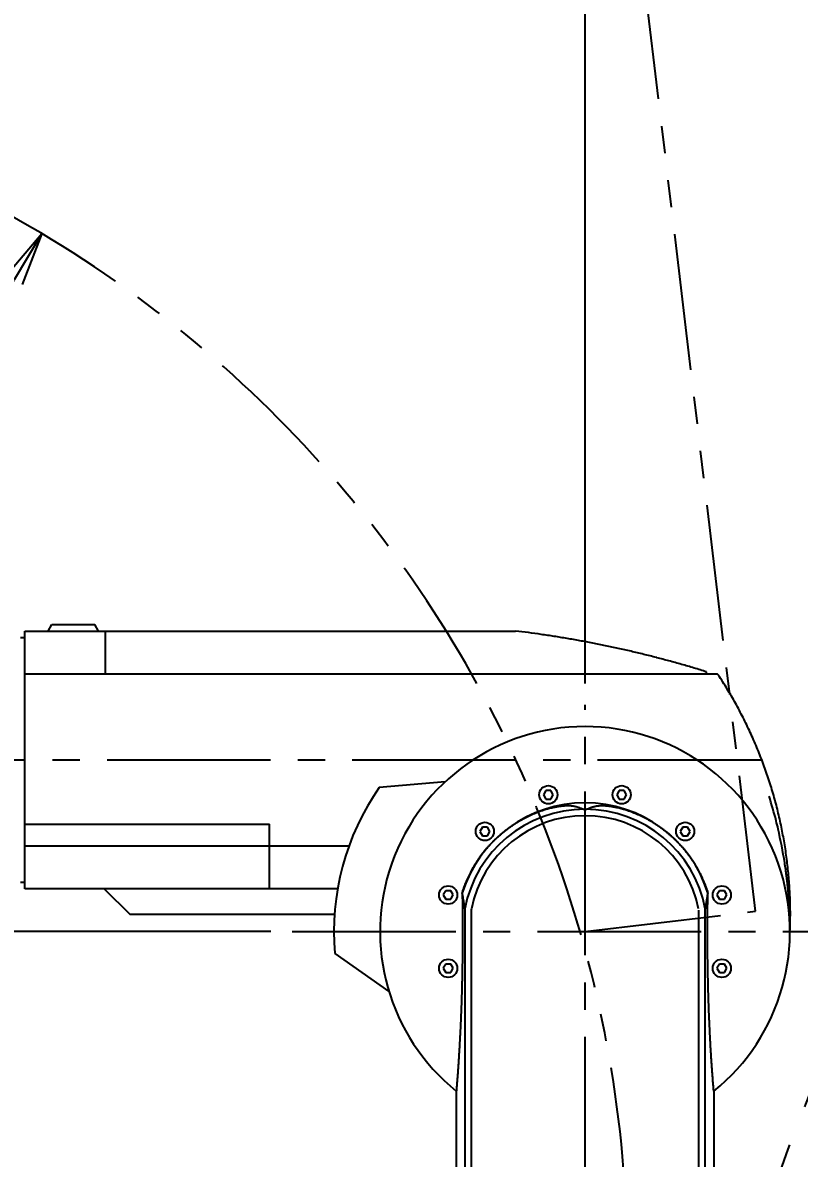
# Model space of a CAD drawing. Extents: x -15505 to -9955, y 1127 to 4348.
# Drawn here: x -11452 to -11090, y 3064 to 3593 of the extents above; entities that cross this region are included whole.
import ezdxf

# ---------------------------------------------------------------- set-up
doc = ezdxf.new("R2010")
doc.units = 0
doc.header["$LTSCALE"] = 4
doc.header["$MEASUREMENT"] = 0
doc.linetypes.add('CENTRE2', pattern=[28.575, 19.05, -3.175, 3.175, -3.175])
doc.linetypes.add('PHANTOM2', pattern=[31.75, 15.875, -3.175, 3.175, -3.175, 3.175, -3.175])
doc.layers.get('0').update_dxf_attribs({"linetype": 'CONTINUOUS'})
doc.layers.get('DEFPOINTS').update_dxf_attribs({"linetype": 'CONTINUOUS'})
for name, color, linetype in [('01', 7, 'CONTINUOUS'), ('01ARM', 6, 'PHANTOM2'), ('01CENTER', 5, 'CENTRE2'), ('01HOSO', 6, 'CONTINUOUS'), ('02', 5, 'CONTINUOUS'), ('10', 1, 'CONTINUOUS')]:
    doc.layers.add(name, color=color, linetype=linetype)
doc.styles.add('BIGFONT', font='ROMANS.SHX', dxfattribs={"bigfont": 'bigfont'})
doc.dimstyles.new('L-IN', dxfattribs={"dimscale": 10, "dimtxt": 3.2, "dimasz": 2.5, "dimexe": 1, "dimexo": 1, "dimgap": 1, "dimtad": 1, "dimdec": 0, "dimtxsty": 'BIGFONT', "dimblk": 'YA-IN', "dimblk1": 'OPEN', "dimblk2": 'OPEN', "dimsah": 1, "dimcen": 0, "dimclrd": 256, "dimclre": 256, "dimclrt": 256, "dimazin": 3, "dimtp": 0.1, "dimtm": 0.2, "dimtfac": 0.625, "dimtdec": 0, "dimtmove": 0, "dimatfit": 3, "dimtolj": 1})

# ---------------------------------------------------------------- blocks, each defined once
blk = doc.blocks.new('_OPEN')
at = {"color": 0, "linetype": 'BYBLOCK'}
for p, q in [((-1, 0.167), (0, 0)), ((0, 0), (-1, -0.167)), ((0, 0), (-1, 0))]:
    blk.add_line(p, q, dxfattribs=at)
blk = doc.blocks.new('*D4')
at = {"linetype": 'BYBLOCK'}
for p, q in [((-11336.41, 3170), (-12570, 3170)), ((-12560, 2635), (-12560, 3145)), ((-11338.19, 2610), (-12570, 2610))]:
    blk.add_line(p, q, dxfattribs=at)
at = {"layer": 'DEFPOINTS', "color": 0, "linetype": 'BYBLOCK'}
for p in [(-12560, 3170), (-11326.41, 3170), (-11328.19, 2610)]:
    blk.add_point(p, dxfattribs=at)
at = {"linetype": 'BYBLOCK', "xscale": 25, "yscale": 25, "zscale": 25}
for p, rotation in [((-12560, 3170), 90), ((-12560, 2610), 270)]:
    blk.add_blockref('_OPEN', p, dxfattribs=dict(at, rotation=rotation))
at = {"linetype": 'BYBLOCK', "insert": (-12586, 2890), "char_height": 32, "attachment_point": 5, "rotation": 90, "style": 'BIGFONT'}
blk.add_mtext('\\A1;560', dxfattribs=at)
blk = doc.blocks.new('YA-IN')
at = {"color": 0, "linetype": 'BYBLOCK'}
for p, q in [((0, 0), (-1, 0.167)), ((-1, -0.167), (0, 0)), ((0, 0), (-1, 0))]:
    blk.add_line(p, q, dxfattribs=at)
blk = doc.blocks.new('*D8')
at = {"linetype": 'BYBLOCK'}
for p, q in [((-11994.22, 3250), (-12570, 3250)), ((-12560, 3195), (-12560, 3225)), ((-11336.41, 3170), (-12570, 3170))]:
    blk.add_line(p, q, dxfattribs=at)
at = {"layer": 'DEFPOINTS', "color": 0, "linetype": 'BYBLOCK'}
for p in [(-12560, 3250), (-11984.22, 3250), (-11326.41, 3170)]:
    blk.add_point(p, dxfattribs=at)
at = {"linetype": 'BYBLOCK', "xscale": 25, "yscale": 25, "zscale": 25}
for p, rotation in [((-12560, 3250), 90), ((-12560, 3170), 270)]:
    blk.add_blockref('_OPEN', p, dxfattribs=dict(at, rotation=rotation))
at = {"linetype": 'BYBLOCK', "insert": (-12586, 3210), "char_height": 32, "attachment_point": 5, "rotation": 90, "style": 'BIGFONT'}
blk.add_mtext('\\A1;80', dxfattribs=at)
blk = doc.blocks.new('*D5')
at = {"linetype": 'BYBLOCK'}
for p, q in [((-11190, 3285.61), (-11190, 4085)), ((-11040, 2526.4), (-11040, 4085)), ((-11165, 4075), (-11065, 4075))]:
    blk.add_line(p, q, dxfattribs=at)
at = {"layer": 'DEFPOINTS', "color": 0, "linetype": 'BYBLOCK'}
for p in [(-11040, 4075), (-11190, 3275.61), (-11040, 2516.4)]:
    blk.add_point(p, dxfattribs=at)
at = {"linetype": 'BYBLOCK', "xscale": 25, "yscale": 25, "zscale": 25, "rotation": 180}
blk.add_blockref('_OPEN', (-11190, 4075), dxfattribs=at)
at = {"linetype": 'BYBLOCK', "xscale": 25, "yscale": 25, "zscale": 25}
blk.add_blockref('_OPEN', (-11040, 4075), dxfattribs=at)
at = {"linetype": 'BYBLOCK', "insert": (-11115, 4101), "char_height": 32, "attachment_point": 5, "style": 'BIGFONT'}
blk.add_mtext('\\A1;150', dxfattribs=at)
blk = doc.blocks.new('*D7')
at = {"linetype": 'BYBLOCK'}
for p, q in [((-11860, 3342.39), (-11860, 4085)), ((-11190, 3285.61), (-11190, 4085)), ((-11215, 4075), (-11835, 4075))]:
    blk.add_line(p, q, dxfattribs=at)
at = {"layer": 'DEFPOINTS', "color": 0, "linetype": 'BYBLOCK'}
for p in [(-11860, 4075), (-11860, 3332.39), (-11190, 3275.61)]:
    blk.add_point(p, dxfattribs=at)
at = {"linetype": 'BYBLOCK', "xscale": 25, "yscale": 25, "zscale": 25, "rotation": 180}
blk.add_blockref('_OPEN', (-11860, 4075), dxfattribs=at)
at = {"linetype": 'BYBLOCK', "xscale": 25, "yscale": 25, "zscale": 25}
blk.add_blockref('_OPEN', (-11190, 4075), dxfattribs=at)
at = {"linetype": 'BYBLOCK', "insert": (-11525, 4101), "char_height": 32, "attachment_point": 5, "style": 'BIGFONT'}
blk.add_mtext('\\A1;670', dxfattribs=at)
blk = doc.blocks.new('*D15')
at = {"linetype": 'BYBLOCK'}
for p, q in [((-11200, 3844.76), (-12650, 3844.76)), ((-12640, 2185), (-12640, 3819.76)), ((-11195.99, 2160), (-12650, 2160))]:
    blk.add_line(p, q, dxfattribs=at)
at = {"layer": 'DEFPOINTS', "color": 0, "linetype": 'BYBLOCK'}
for p in [(-12640, 3844.76), (-11190, 3844.76), (-11185.99, 2160)]:
    blk.add_point(p, dxfattribs=at)
at = {"linetype": 'BYBLOCK', "xscale": 25, "yscale": 25, "zscale": 25}
for p, rotation in [((-12640, 3844.76), 90), ((-12640, 2160), 270)]:
    blk.add_blockref('_OPEN', p, dxfattribs=dict(at, rotation=rotation))
at = {"linetype": 'BYBLOCK', "insert": (-12666, 3002.38), "char_height": 32, "attachment_point": 5, "rotation": 90, "style": 'BIGFONT'}
blk.add_mtext('\\A1;1685', dxfattribs=at)
blk = doc.blocks.new('*D16')
at = {"linetype": 'BYBLOCK'}
for p, q in [((-11730.24, 3024.28), (-11730.24, 4010)), ((-11040, 2526.4), (-11040, 4010)), ((-11065, 4000), (-11705.24, 4000))]:
    blk.add_line(p, q, dxfattribs=at)
at = {"layer": 'DEFPOINTS', "color": 0, "linetype": 'BYBLOCK'}
for p in [(-11730.24, 4000), (-11730.24, 3014.28), (-11040, 2516.4)]:
    blk.add_point(p, dxfattribs=at)
at = {"linetype": 'BYBLOCK', "xscale": 25, "yscale": 25, "zscale": 25, "rotation": 180}
blk.add_blockref('_OPEN', (-11730.24, 4000), dxfattribs=at)
at = {"linetype": 'BYBLOCK', "xscale": 25, "yscale": 25, "zscale": 25}
blk.add_blockref('_OPEN', (-11040, 4000), dxfattribs=at)
at = {"linetype": 'BYBLOCK', "insert": (-11385.12, 4026), "char_height": 32, "attachment_point": 5, "style": 'BIGFONT'}
blk.add_mtext('\\A1;690', dxfattribs=at)
blk = doc.blocks.new('*D21')
at = {"linetype": 'BYBLOCK'}
blk.add_line((-11730.24, 3014.28), (-11455.9, 3473.59), dxfattribs=at)
at = {"layer": 'DEFPOINTS', "color": 0, "linetype": 'BYBLOCK'}
for p in [(-11443.08, 3495.05), (-11730.24, 3014.28)]:
    blk.add_point(p, dxfattribs=at)
at = {"linetype": 'BYBLOCK', "xscale": 25, "yscale": 25, "zscale": 25, "rotation": 59.15083038030235}
blk.add_blockref('_OPEN', (-11443.08, 3495.05), dxfattribs=at)
at = {"linetype": 'BYBLOCK', "insert": (-11523.66, 3410.84), "char_height": 32, "attachment_point": 5, "rotation": 59.1508, "style": 'BIGFONT'}
blk.add_mtext('\\A1;R560', dxfattribs=at)
blk = doc.blocks.new('*D24')
at = {"linetype": 'BYBLOCK'}
for p, q in [((-10882, 2993.43), (-10783.2, 3116.42)), ((-11190, 2610), (-10897.66, 2973.94))]:
    blk.add_line(p, q, dxfattribs=at)
at = {"layer": 'DEFPOINTS', "color": 0, "linetype": 'BYBLOCK'}
for p in [(-10897.66, 2973.94), (-11190, 2610)]:
    blk.add_point(p, dxfattribs=at)
at = {"linetype": 'BYBLOCK', "xscale": 25, "yscale": 25, "zscale": 25, "rotation": 231.2258290644262}
blk.add_blockref('_OPEN', (-10897.66, 2973.94), dxfattribs=at)
at = {"linetype": 'BYBLOCK', "insert": (-10845.04, 3080.95), "char_height": 32, "attachment_point": 5, "rotation": 51.2258, "style": 'BIGFONT'}
blk.add_mtext('\\A1;R467', dxfattribs=at)
blk = doc.blocks.new('*D28')
at = {"linetype": 'BYBLOCK'}
blk.add_arc((-11190, 2610), 180.28, 97.9519, 212.0481, dxfattribs=at)
at = {"layer": 'DEFPOINTS', "color": 0, "linetype": 'BYBLOCK'}
for p in [(-11190, 3275.61), (-11369.97, 2620.48), (-11190, 2610), (-11190, 2473.26), (-11618.98, 2250.04)]:
    blk.add_point(p, dxfattribs=at)
at = {"linetype": 'BYBLOCK', "xscale": 25, "yscale": 25, "zscale": 25}
for p, rotation in [((-11190, 2790.28), 3.975937715329072), ((-11328.1, 2494.12), 306.0240622846713)]:
    blk.add_blockref('_OPEN', p, dxfattribs=dict(at, rotation=rotation))
at = {"linetype": 'BYBLOCK', "insert": (-11288.3, 2791.35), "char_height": 32, "attachment_point": 5, "rotation": 28.4585, "style": 'BIGFONT'}
blk.add_mtext('\\A1;130°', dxfattribs=at)
blk = doc.blocks.new('*D29')
at = {"linetype": 'BYBLOCK'}
blk.add_arc((-11190, 2610), 180.28, 357.9519, 82.0481, dxfattribs=at)
at = {"layer": 'DEFPOINTS', "color": 0, "linetype": 'BYBLOCK'}
for p in [(-11190, 3275.61), (-11090.94, 2760.62), (-11190, 2610), (-10638.51, 2512.76), (-11190, 2473.26)]:
    blk.add_point(p, dxfattribs=at)
at = {"linetype": 'BYBLOCK', "xscale": 25, "yscale": 25, "zscale": 25}
for p, rotation in [((-11190, 2790.28), 176.0240622846713), ((-11012.46, 2578.7), 263.9759377153299)]:
    blk.add_blockref('_OPEN', p, dxfattribs=dict(at, rotation=rotation))
at = {"linetype": 'BYBLOCK', "insert": (-10990.53, 2662.55), "char_height": 32, "attachment_point": 5, "rotation": 284.7577, "style": 'BIGFONT'}
blk.add_mtext('\\A1;100°', dxfattribs=at)

msp = doc.modelspace()

# ---------------------------------------------------------------- linework, layer by layer
at = {"layer": '01', "linetype": 'CONTINUOUS'}
for p, q in [((-11440.13, 3310), (-11438.4, 3313)), ((-11438.4, 3313), (-11418.4, 3313)), ((-11416.67, 3310), (-11418.4, 3313)), ((-11453, 3307), (-11451, 3307)), ((-11451, 3310), (-11222.4, 3310)), ((-11451, 3190), (-11451, 3310)), ((-11133.4, 3290), (-11133.4, 3291)), ((-11133.4, 3290), (-11128.47, 3290)), ((-11255.19, 3239.79), (-11285.84, 3237.11)), ((-11453, 3193), (-11451, 3193)), ((-11305.28, 3190), (-11451, 3190)), ((-11414, 3190), (-11402, 3178)), ((-11246.01, 3180.6), (-11246.01, 2575.08)), ((-11133.99, 2575.08), (-11133.99, 3180.6)), ((-11306.73, 3178), (-11402, 3178)), ((-11306.55, 3159.8), (-11281.35, 3142.15)), ((-11250, 3095.7), (-11250, 2694.95)), ((-11130, 3095.7), (-11130, 2694.95))]:
    msp.add_line(p, q, dxfattribs=at)
for centre, radius, start, end in [((-11128.47, 3289.5), 0.5, 33.4747, 90), ((-11190, 3170), 95.5, 308.9228, 231.0772), ((-11190, 3170), 117, 145, 185), ((-11190, 3170), 57, 10.7128, 169.2872), ((-11240, 3180.05), 3, 168.6351, 180)]:
    msp.add_arc(centre, radius, start, end, dxfattribs=at)
for points, knots in [([(-11156.59, 3297.6), (-11156.64, 3297.62), (-11158.66, 3298.14), (-11162.65, 3299.14), (-11168.56, 3300.56), (-11174.49, 3301.9), (-11180.44, 3303.17), (-11186.39, 3304.36), (-11192.37, 3305.49), (-11198.35, 3306.54), (-11204.35, 3307.52), (-11210.36, 3308.42), (-11216.38, 3309.26), (-11220.39, 3309.75), (-11222.4, 3310)], [0, 0, 0, 0, 0.183153, 6.26079, 12.338428, 18.416066, 24.493703, 30.571341, 36.648978, 42.726616, 48.804254, 54.881891, 60.959529, 67.022382, 67.022382, 67.022382, 67.022382]), ([(-11133.4, 3291), (-11135.33, 3291.59), (-11139.2, 3292.78), (-11145.03, 3294.47), (-11150.8, 3296.08), (-11154.63, 3297.09), (-11156.5, 3297.58)], [0, 0, 0, 0, 6.05888, 12.136518, 18.214156, 24.020421, 24.020421, 24.020421, 24.020421]), ([(-11094.5, 3170), (-11094.46, 3171.25), (-11094.37, 3173.76), (-11094.33, 3177.51), (-11094.35, 3181.27), (-11094.44, 3185.04), (-11094.61, 3188.8), (-11094.85, 3192.56), (-11095.15, 3196.32), (-11095.53, 3200.07), (-11095.98, 3203.82), (-11096.5, 3207.56), (-11097.09, 3211.29), (-11097.75, 3215.01), (-11098.48, 3218.72), (-11099.28, 3222.42), (-11100.15, 3226.11), (-11101.08, 3229.78), (-11102.09, 3233.43), (-11103.17, 3237.07), (-11104.31, 3240.69), (-11105.53, 3244.29), (-11106.81, 3247.86), (-11108.16, 3251.42), (-11109.57, 3254.95), (-11111.06, 3258.45), (-11112.6, 3261.93), (-11114.22, 3265.38), (-11115.9, 3268.81), (-11117.64, 3272.2), (-11119.45, 3275.56), (-11121.32, 3278.89), (-11123.26, 3282.18), (-11125.26, 3285.44), (-11126.87, 3287.97), (-11127.81, 3289.4), (-11128.06, 3289.78)], [0, 0, 0, 0, 3.756567, 7.51528, 11.276137, 15.039139, 18.804284, 22.571572, 26.341001, 30.112572, 33.886282, 37.662132, 41.44012, 45.220246, 49.002508, 52.786907, 56.573441, 60.36211, 64.152912, 67.945847, 71.740914, 75.538112, 79.337441, 83.1389, 86.942487, 90.748203, 94.556046, 98.366015, 102.17811, 105.99233, 109.808675, 113.627142, 117.447733, 121.270445, 125.095278, 126.432369, 126.432369, 126.432369, 126.432369]), ([(-11100.01, 3217.8), (-11100.32, 3219.09), (-11101.55, 3224.23), (-11103.07, 3229.3), (-11104.22, 3233.1)], [0, 0, 0, 0, 3.971424, 15.872177, 15.872177, 15.872177, 15.872177]), ([(-11096.51, 3198.96), (-11096.65, 3199.98), (-11097.56, 3206.31), (-11098.89, 3212.56), (-11100.01, 3217.8)], [0, 0, 0, 0, 3.098767, 19.167996, 19.167996, 19.167996, 19.167996]), ([(-11094.5, 3170), (-11094.5, 3170.03), (-11094.5, 3170.09), (-11094.5, 3170.17), (-11094.5, 3170.26), (-11094.5, 3170.34), (-11094.5, 3170.43), (-11094.5, 3170.52), (-11094.5, 3170.6), (-11094.5, 3170.68), (-11094.5, 3170.77), (-11094.5, 3170.85), (-11094.5, 3170.94), (-11094.49, 3171.02), (-11094.49, 3171.1), (-11094.49, 3171.19), (-11094.49, 3171.27), (-11094.49, 3171.35), (-11094.49, 3171.43), (-11094.49, 3171.52), (-11094.49, 3171.6), (-11094.49, 3171.68), (-11094.49, 3171.76), (-11094.49, 3171.84), (-11094.5, 3171.92), (-11094.5, 3172), (-11094.5, 3172.09), (-11094.5, 3172.17), (-11094.5, 3172.25), (-11094.5, 3172.33), (-11094.5, 3172.41), (-11094.5, 3172.48), (-11094.5, 3172.56), (-11094.5, 3172.64), (-11094.5, 3172.72), (-11094.5, 3172.8), (-11094.5, 3172.88), (-11094.5, 3172.96), (-11094.5, 3173.03), (-11094.5, 3173.11), (-11094.5, 3173.19), (-11094.5, 3173.27), (-11094.5, 3173.34), (-11094.51, 3173.42), (-11094.51, 3173.5), (-11094.51, 3173.58), (-11094.51, 3173.65), (-11094.51, 3173.73), (-11094.51, 3173.8), (-11094.51, 3173.88), (-11094.51, 3173.96), (-11094.51, 3174.03), (-11094.51, 3174.11), (-11094.52, 3174.18), (-11094.52, 3174.26), (-11094.52, 3174.33), (-11094.52, 3174.41), (-11094.52, 3174.48), (-11094.52, 3174.55), (-11094.52, 3174.63), (-11094.52, 3174.7), (-11094.53, 3174.78), (-11094.53, 3174.85), (-11094.53, 3174.92), (-11094.53, 3175), (-11094.53, 3175.07), (-11094.53, 3175.14), (-11094.53, 3175.22), (-11094.54, 3175.29), (-11094.54, 3175.36), (-11094.54, 3175.43), (-11094.54, 3175.51), (-11094.54, 3175.58), (-11094.54, 3175.65), (-11094.55, 3175.72), (-11094.55, 3175.79), (-11094.55, 3175.86), (-11094.55, 3175.94), (-11094.55, 3176.01), (-11094.55, 3176.08), (-11094.56, 3176.15), (-11094.56, 3176.22), (-11094.56, 3176.29), (-11094.56, 3176.36), (-11094.56, 3176.43), (-11094.57, 3176.5), (-11094.57, 3176.57), (-11094.57, 3176.64), (-11094.57, 3176.71), (-11094.57, 3176.78), (-11094.58, 3176.85), (-11094.58, 3176.92), (-11094.58, 3176.99), (-11094.58, 3177.06), (-11094.58, 3177.13), (-11094.59, 3177.2), (-11094.59, 3177.27), (-11094.59, 3177.34), (-11094.59, 3177.41), (-11094.6, 3177.48), (-11094.6, 3177.55), (-11094.6, 3177.62), (-11094.6, 3177.69), (-11094.61, 3177.75), (-11094.61, 3177.82), (-11094.61, 3177.89), (-11094.61, 3177.96), (-11094.61, 3178.03), (-11094.62, 3178.1), (-11094.62, 3178.16), (-11094.62, 3178.23), (-11094.62, 3178.3), (-11094.63, 3178.37), (-11094.63, 3178.44), (-11094.63, 3178.51), (-11094.64, 3178.57), (-11094.64, 3178.64), (-11094.64, 3178.71), (-11094.64, 3178.78), (-11094.65, 3178.84), (-11094.65, 3178.91), (-11094.65, 3178.98), (-11094.65, 3179.05), (-11094.66, 3179.11), (-11094.66, 3179.18), (-11094.66, 3179.25), (-11094.67, 3179.32), (-11094.67, 3179.38), (-11094.67, 3179.45), (-11094.67, 3179.52), (-11094.68, 3179.58), (-11094.68, 3179.65), (-11094.68, 3179.72), (-11094.69, 3179.78), (-11094.69, 3179.85), (-11094.69, 3179.92), (-11094.7, 3179.98), (-11094.7, 3180.05), (-11094.7, 3180.12), (-11094.71, 3180.18), (-11094.71, 3180.25), (-11094.71, 3180.32), (-11094.72, 3180.38), (-11094.72, 3180.45), (-11094.72, 3180.52), (-11094.73, 3180.58), (-11094.73, 3180.65), (-11094.73, 3180.71), (-11094.74, 3180.78), (-11094.74, 3180.85), (-11094.74, 3180.91), (-11094.75, 3180.98), (-11094.75, 3181.04), (-11094.75, 3181.11), (-11094.76, 3181.18), (-11094.76, 3181.24), (-11094.76, 3181.31), (-11094.77, 3181.37), (-11094.77, 3181.44), (-11094.77, 3181.5), (-11094.78, 3181.57), (-11094.78, 3181.63), (-11094.78, 3181.7), (-11094.79, 3181.76), (-11094.79, 3181.83), (-11094.8, 3181.89), (-11094.8, 3181.96), (-11094.8, 3182.02), (-11094.81, 3182.09), (-11094.81, 3182.15), (-11094.81, 3182.22), (-11094.82, 3182.28), (-11094.82, 3182.35), (-11094.83, 3182.41), (-11094.83, 3182.48), (-11094.83, 3182.54), (-11094.84, 3182.6), (-11094.84, 3182.67), (-11094.85, 3182.73), (-11094.85, 3182.8), (-11094.85, 3182.86), (-11094.86, 3182.92), (-11094.86, 3182.99), (-11094.86, 3183.05), (-11094.87, 3183.12), (-11094.87, 3183.18), (-11094.88, 3183.24), (-11094.88, 3183.31), (-11094.89, 3183.37), (-11094.89, 3183.43), (-11094.89, 3183.5), (-11094.9, 3183.56), (-11094.9, 3183.63), (-11094.91, 3183.69), (-11094.91, 3183.75), (-11094.91, 3183.81), (-11094.92, 3183.88), (-11094.92, 3183.94), (-11094.93, 3184), (-11094.93, 3184.07), (-11094.94, 3184.13), (-11094.94, 3184.19), (-11094.94, 3184.26), (-11094.95, 3184.32), (-11094.95, 3184.38), (-11094.96, 3184.44), (-11094.96, 3184.51), (-11094.97, 3184.57), (-11094.97, 3184.63), (-11094.98, 3184.69), (-11094.98, 3184.75), (-11094.98, 3184.82), (-11094.99, 3184.88), (-11094.99, 3184.94), (-11095, 3185), (-11095, 3185.06), (-11095.01, 3185.13), (-11095.01, 3185.19), (-11095.02, 3185.25), (-11095.02, 3185.31), (-11095.03, 3185.37), (-11095.03, 3185.43), (-11095.04, 3185.5), (-11095.04, 3185.56), (-11095.04, 3185.62), (-11095.05, 3185.68), (-11095.05, 3185.74), (-11095.06, 3185.8), (-11095.06, 3185.86), (-11095.07, 3185.92), (-11095.07, 3185.99), (-11095.08, 3186.05), (-11095.08, 3186.11), (-11095.09, 3186.17), (-11095.09, 3186.23), (-11095.1, 3186.29), (-11095.1, 3186.35), (-11095.11, 3186.41), (-11095.11, 3186.47), (-11095.12, 3186.53), (-11095.12, 3186.59), (-11095.13, 3186.65), (-11095.13, 3186.71), (-11095.14, 3186.77), (-11095.14, 3186.83), (-11095.15, 3186.89), (-11095.15, 3186.95), (-11095.16, 3187.01), (-11095.16, 3187.07), (-11095.17, 3187.13), (-11095.17, 3187.19), (-11095.18, 3187.25), (-11095.18, 3187.31), (-11095.19, 3187.37), (-11095.19, 3187.43), (-11095.2, 3187.49), (-11095.2, 3187.55), (-11095.21, 3187.6), (-11095.21, 3187.66), (-11095.22, 3187.72), (-11095.22, 3187.78), (-11095.23, 3187.84), (-11095.23, 3187.9), (-11095.24, 3187.96), (-11095.24, 3188.02), (-11095.25, 3188.07), (-11095.25, 3188.13), (-11095.26, 3188.19), (-11095.26, 3188.25), (-11095.27, 3188.31), (-11095.27, 3188.37), (-11095.28, 3188.42), (-11095.29, 3188.48), (-11095.29, 3188.54), (-11095.3, 3188.6), (-11095.3, 3188.66), (-11095.31, 3188.71), (-11095.31, 3188.77), (-11095.32, 3188.83), (-11095.32, 3188.89), (-11095.33, 3188.94), (-11095.33, 3189), (-11095.34, 3189.06), (-11095.34, 3189.12), (-11095.35, 3189.17), (-11095.36, 3189.23), (-11095.36, 3189.29), (-11095.37, 3189.34), (-11095.37, 3189.4), (-11095.38, 3189.46), (-11095.38, 3189.52), (-11095.39, 3189.57), (-11095.39, 3189.63), (-11095.4, 3189.69), (-11095.4, 3189.74), (-11095.41, 3189.8), (-11095.42, 3189.85), (-11095.42, 3189.91), (-11095.43, 3189.97), (-11095.43, 3190.02), (-11095.44, 3190.08), (-11095.44, 3190.14), (-11095.45, 3190.19), (-11095.45, 3190.25), (-11095.46, 3190.3), (-11095.47, 3190.36), (-11095.47, 3190.41), (-11095.48, 3190.47), (-11095.48, 3190.53), (-11095.49, 3190.58), (-11095.49, 3190.64), (-11095.5, 3190.69), (-11095.51, 3190.75), (-11095.51, 3190.8), (-11095.52, 3190.86), (-11095.52, 3190.91), (-11095.53, 3190.97), (-11095.53, 3191.02), (-11095.54, 3191.08), (-11095.55, 3191.13), (-11095.55, 3191.19), (-11095.56, 3191.24), (-11095.56, 3191.29), (-11095.57, 3191.35), (-11095.57, 3191.4), (-11095.58, 3191.46), (-11095.59, 3191.51), (-11095.59, 3191.57), (-11095.6, 3191.62), (-11095.6, 3191.67), (-11095.61, 3191.73), (-11095.61, 3191.78), (-11095.62, 3191.84), (-11095.63, 3191.89), (-11095.63, 3191.94), (-11095.64, 3192), (-11095.64, 3192.05), (-11095.65, 3192.1), (-11095.66, 3192.16), (-11095.66, 3192.21), (-11095.67, 3192.26), (-11095.67, 3192.32), (-11095.68, 3192.37), (-11095.68, 3192.42), (-11095.69, 3192.47), (-11095.7, 3192.53), (-11095.7, 3192.58), (-11095.71, 3192.63), (-11095.71, 3192.68), (-11095.72, 3192.74), (-11095.73, 3192.79), (-11095.73, 3192.84), (-11095.74, 3192.89), (-11095.74, 3192.95), (-11095.75, 3193), (-11095.76, 3193.05), (-11095.76, 3193.1), (-11095.77, 3193.15), (-11095.77, 3193.21), (-11095.78, 3193.26), (-11095.79, 3193.31), (-11095.79, 3193.36), (-11095.8, 3193.41), (-11095.8, 3193.46), (-11095.81, 3193.52), (-11095.82, 3193.57), (-11095.82, 3193.62), (-11095.83, 3193.67), (-11095.83, 3193.72), (-11095.84, 3193.77), (-11095.85, 3193.82), (-11095.85, 3193.87), (-11095.86, 3193.92), (-11095.86, 3193.97), (-11095.87, 3194.02), (-11095.88, 3194.07), (-11095.88, 3194.12), (-11095.89, 3194.18), (-11095.89, 3194.23), (-11095.9, 3194.28), (-11095.91, 3194.33), (-11095.91, 3194.38), (-11095.92, 3194.42), (-11095.92, 3194.47), (-11095.93, 3194.52), (-11095.94, 3194.57), (-11095.94, 3194.62), (-11095.95, 3194.67), (-11095.95, 3194.72), (-11095.96, 3194.76), (-11095.97, 3194.81), (-11095.97, 3194.86), (-11095.98, 3194.91), (-11095.98, 3194.95), (-11095.99, 3195), (-11095.99, 3195.04), (-11096, 3195.09), (-11096, 3195.13), (-11096.01, 3195.18), (-11096.02, 3195.22), (-11096.02, 3195.26), (-11096.03, 3195.3), (-11096.03, 3195.35), (-11096.04, 3195.39), (-11096.04, 3195.43), (-11096.05, 3195.47), (-11096.05, 3195.51), (-11096.06, 3195.55), (-11096.06, 3195.59), (-11096.07, 3195.63), (-11096.07, 3195.67), (-11096.08, 3195.71), (-11096.08, 3195.75), (-11096.09, 3195.79), (-11096.09, 3195.83), (-11096.1, 3195.87), (-11096.1, 3195.91), (-11096.11, 3195.94), (-11096.11, 3195.98), (-11096.12, 3196.02), (-11096.12, 3196.06), (-11096.13, 3196.1), (-11096.13, 3196.14), (-11096.14, 3196.17), (-11096.14, 3196.21), (-11096.15, 3196.25), (-11096.15, 3196.29), (-11096.16, 3196.32), (-11096.16, 3196.36), (-11096.17, 3196.4), (-11096.17, 3196.43), (-11096.18, 3196.47), (-11096.18, 3196.51), (-11096.19, 3196.54), (-11096.19, 3196.58), (-11096.2, 3196.62), (-11096.2, 3196.65), (-11096.2, 3196.69), (-11096.21, 3196.73), (-11096.21, 3196.76), (-11096.22, 3196.8), (-11096.22, 3196.83), (-11096.23, 3196.87), (-11096.23, 3196.9), (-11096.24, 3196.94), (-11096.24, 3196.97), (-11096.25, 3197.01), (-11096.25, 3197.04), (-11096.26, 3197.08), (-11096.26, 3197.11), (-11096.27, 3197.15), (-11096.27, 3197.18), (-11096.27, 3197.21), (-11096.28, 3197.25), (-11096.28, 3197.28), (-11096.29, 3197.32), (-11096.29, 3197.35), (-11096.3, 3197.38), (-11096.3, 3197.42), (-11096.31, 3197.45), (-11096.31, 3197.48), (-11096.32, 3197.52), (-11096.32, 3197.55), (-11096.32, 3197.58), (-11096.33, 3197.62), (-11096.33, 3197.65), (-11096.34, 3197.68), (-11096.34, 3197.71), (-11096.35, 3197.75), (-11096.35, 3197.78), (-11096.36, 3197.81), (-11096.36, 3197.84), (-11096.36, 3197.87), (-11096.37, 3197.91), (-11096.37, 3197.94), (-11096.38, 3197.97), (-11096.38, 3198), (-11096.39, 3198.03), (-11096.39, 3198.06), (-11096.39, 3198.09), (-11096.4, 3198.12), (-11096.4, 3198.15), (-11096.41, 3198.18), (-11096.41, 3198.2), (-11096.41, 3198.23), (-11096.42, 3198.26), (-11096.42, 3198.29), (-11096.43, 3198.31), (-11096.43, 3198.34), (-11096.43, 3198.36), (-11096.44, 3198.39), (-11096.44, 3198.41), (-11096.44, 3198.44), (-11096.45, 3198.46), (-11096.45, 3198.48), (-11096.45, 3198.51), (-11096.46, 3198.53), (-11096.46, 3198.55), (-11096.46, 3198.57), (-11096.46, 3198.59), (-11096.47, 3198.62), (-11096.47, 3198.64), (-11096.47, 3198.66), (-11096.48, 3198.68), (-11096.48, 3198.7), (-11096.48, 3198.72), (-11096.48, 3198.73), (-11096.49, 3198.75), (-11096.49, 3198.77), (-11096.49, 3198.79), (-11096.49, 3198.81), (-11096.5, 3198.82), (-11096.5, 3198.84), (-11096.5, 3198.85), (-11096.5, 3198.87), (-11096.51, 3198.88), (-11096.51, 3198.89), (-11096.51, 3198.91), (-11096.51, 3198.92), (-11096.51, 3198.93), (-11096.51, 3198.94), (-11096.51, 3198.95), (-11096.52, 3198.95), (-11096.52, 3198.96), (-11096.52, 3198.96), (-11096.52, 3198.96)], [0, 0, 0, 0, 0.086452, 0.172635, 0.258552, 0.344205, 0.429595, 0.514723, 0.599593, 0.684206, 0.768563, 0.852667, 0.93652, 1.020122, 1.103477, 1.186586, 1.26945, 1.352072, 1.434454, 1.516597, 1.598503, 1.680175, 1.761614, 1.842821, 1.923799, 2.00455, 2.085075, 2.165376, 2.245456, 2.325316, 2.404957, 2.484383, 2.563594, 2.642592, 2.72138, 2.799959, 2.878331, 2.956498, 3.034461, 3.112224, 3.189786, 3.267152, 3.344321, 3.421296, 3.49808, 3.574673, 3.651078, 3.727296, 3.80333, 3.879181, 3.954851, 4.030341, 4.105655, 4.180794, 4.255759, 4.330552, 4.405176, 4.479631, 4.553921, 4.628047, 4.70201, 4.775812, 4.849457, 4.922944, 4.996276, 5.069456, 5.142484, 5.215363, 5.288095, 5.360681, 5.433123, 5.505423, 5.577584, 5.649606, 5.721492, 5.793243, 5.864862, 5.936351, 6.00771, 6.078942, 6.150049, 6.221033, 6.291896, 6.362639, 6.433264, 6.503773, 6.574169, 6.644452, 6.714625, 6.784689, 6.854647, 6.9245, 6.994251, 7.0639, 7.13345, 7.202903, 7.272261, 7.341525, 7.410697, 7.479779, 7.548774, 7.617682, 7.686506, 7.755248, 7.823909, 7.892491, 7.960996, 8.029427, 8.097784, 8.16607, 8.234287, 8.302436, 8.370519, 8.438539, 8.506496, 8.574394, 8.642233, 8.710015, 8.777743, 8.845417, 8.913037, 8.980603, 9.048115, 9.115572, 9.182975, 9.250324, 9.317618, 9.384857, 9.452041, 9.519171, 9.586245, 9.653265, 9.720229, 9.787138, 9.853992, 9.92079, 9.987533, 10.05422, 10.120852, 10.187427, 10.253947, 10.320411, 10.386818, 10.45317, 10.519465, 10.585704, 10.651886, 10.718012, 10.784081, 10.850094, 10.916049, 10.981948, 11.047789, 11.113574, 11.179301, 11.244971, 11.310583, 11.376138, 11.441636, 11.507076, 11.572458, 11.637782, 11.703048, 11.768256, 11.833406, 11.898497, 11.96353, 12.028505, 12.093422, 12.158279, 12.223078, 12.287818, 12.352499, 12.417122, 12.481685, 12.546188, 12.610633, 12.675018, 12.739344, 12.80361, 12.867817, 12.931963, 12.99605, 13.060077, 13.124044, 13.18795, 13.251797, 13.315583, 13.379309, 13.442974, 13.506578, 13.570122, 13.633605, 13.697027, 13.760388, 13.823688, 13.886927, 13.950105, 14.013221, 14.076276, 14.139269, 14.202201, 14.26507, 14.327878, 14.390624, 14.453308, 14.515929, 14.578488, 14.640985, 14.703418, 14.765789, 14.828097, 14.890343, 14.952525, 15.014644, 15.076699, 15.138692, 15.20062, 15.262486, 15.324287, 15.386025, 15.447699, 15.509309, 15.570855, 15.632337, 15.693754, 15.755107, 15.816396, 15.87762, 15.938779, 15.999874, 16.060904, 16.121869, 16.182768, 16.243603, 16.304372, 16.365076, 16.425714, 16.486287, 16.546794, 16.607235, 16.66761, 16.727919, 16.788162, 16.848339, 16.908449, 16.968493, 17.02847, 17.088381, 17.148225, 17.208003, 17.267714, 17.327358, 17.386935, 17.446445, 17.505888, 17.565264, 17.624573, 17.683814, 17.742988, 17.802095, 17.861134, 17.920106, 17.97901, 18.037846, 18.096614, 18.155315, 18.213947, 18.272512, 18.331008, 18.389437, 18.447797, 18.506089, 18.564312, 18.622467, 18.680553, 18.738571, 18.79652, 18.8544, 18.912211, 18.969954, 19.027627, 19.085232, 19.142767, 19.200233, 19.257629, 19.314957, 19.372214, 19.429403, 19.486521, 19.54357, 19.60055, 19.657459, 19.714298, 19.771068, 19.827767, 19.884397, 19.940956, 19.997444, 20.053863, 20.11021, 20.166488, 20.222695, 20.278831, 20.334896, 20.39089, 20.446814, 20.502667, 20.558448, 20.614158, 20.669798, 20.725365, 20.780862, 20.836287, 20.89164, 20.946922, 21.002132, 21.057271, 21.112337, 21.167332, 21.222254, 21.277105, 21.331883, 21.386589, 21.441223, 21.495784, 21.550273, 21.60469, 21.659033, 21.713304, 21.767503, 21.821628, 21.87568, 21.92966, 21.983566, 22.037399, 22.091159, 22.144845, 22.198458, 22.251998, 22.305464, 22.358856, 22.412175, 22.465419, 22.51859, 22.571687, 22.62471, 22.677658, 22.730533, 22.783333, 22.836058, 22.88871, 22.941286, 22.993788, 23.046215, 23.098566, 23.150841, 23.20304, 23.255163, 23.307209, 23.359179, 23.411072, 23.462889, 23.514628, 23.566291, 23.617877, 23.669385, 23.720816, 23.77217, 23.823446, 23.874644, 23.925765, 23.976808, 24.027772, 24.078658, 24.129466, 24.180196, 24.230846, 24.281406, 24.331854, 24.382166, 24.432322, 24.482297, 24.53207, 24.581618, 24.630918, 24.679947, 24.728684, 24.777106, 24.82519, 24.872914, 24.920256, 24.967192, 25.0137, 25.059758, 25.105343, 25.150434, 25.195006, 25.23905, 25.28259, 25.325659, 25.368289, 25.410511, 25.45236, 25.493867, 25.535064, 25.575983, 25.616658, 25.65712, 25.697401, 25.737523, 25.777487, 25.817296, 25.85695, 25.89645, 25.935797, 25.974994, 26.014039, 26.052936, 26.091684, 26.130286, 26.168741, 26.207052, 26.245219, 26.283244, 26.321127, 26.35887, 26.396474, 26.433939, 26.471267, 26.50846, 26.545517, 26.582441, 26.619232, 26.655891, 26.69242, 26.728819, 26.765089, 26.801233, 26.83725, 26.873141, 26.908908, 26.944552, 26.980074, 27.015475, 27.050756, 27.085917, 27.12096, 27.155886, 27.190696, 27.225391, 27.259972, 27.294439, 27.328794, 27.363038, 27.397171, 27.431195, 27.46511, 27.498918, 27.532619, 27.566213, 27.599703, 27.633088, 27.666369, 27.699548, 27.732625, 27.765601, 27.798475, 27.831235, 27.863859, 27.896327, 27.928615, 27.960704, 27.99257, 28.024193, 28.055551, 28.086623, 28.117387, 28.147821, 28.177905, 28.207616, 28.236933, 28.265834, 28.294298, 28.322314, 28.349875, 28.376975, 28.403606, 28.429761, 28.455431, 28.480609, 28.505302, 28.529529, 28.553311, 28.576671, 28.599628, 28.622203, 28.644417, 28.66629, 28.687839, 28.709067, 28.72996, 28.750506, 28.770691, 28.790502, 28.809923, 28.82894, 28.847537, 28.865697, 28.883402, 28.900615, 28.917279, 28.933338, 28.948733, 28.963429, 28.977412, 28.990671, 29.003181, 29.014904, 29.025705, 29.035286, 29.043348, 29.04953, 29.053427, 29.054429, 29.054429, 29.054429, 29.054429]), ([(-11247.22, 3188.06), (-11247.22, 3188.06), (-11247.21, 3188.06), (-11247.21, 3188.07), (-11247.21, 3188.07)], [0, 0, 0, 0, 0.003637807, 0.007286193, 0.007286193, 0.007286193, 0.007286193])]:
    msp.add_open_spline(points, degree=3, knots=knots, dxfattribs=at)
msp.add_open_spline([(-11096.13, 3196.15), (-11096.26, 3197.09), (-11096.38, 3198.02), (-11096.51, 3198.96)], degree=3, dxfattribs=at)
at = {"layer": '01ARM'}
for p, q in [((-11110.56, 3179.48), (-11190, 3844.76)), ((-11190, 3170), (-11110.56, 3179.48))]:
    msp.add_line(p, q, dxfattribs=at)
at = {"layer": '01CENTER'}
for p, q in [((-11190, 2473.26), (-11190, 3275.61)), ((-11984.22, 3250), (-11097.98, 3250)), ((-11326.41, 3170), (-11064.41, 3170))]:
    msp.add_line(p, q, dxfattribs=at)
at = {"layer": '01HOSO', "linetype": 'CONTINUOUS'}
for p, q in [((-11413.4, 3290), (-11413.4, 3310)), ((-11451, 3290), (-11133.4, 3290)), ((-11208.24, 3235.75), (-11209.39, 3233.75)), ((-11209.39, 3233.75), (-11208.24, 3231.75)), ((-11205.93, 3235.75), (-11208.24, 3235.75)), ((-11208.24, 3231.75), (-11205.93, 3231.75)), ((-11204.77, 3233.75), (-11205.93, 3235.75)), ((-11205.93, 3231.75), (-11204.77, 3233.75)), ((-11174.07, 3235.75), (-11175.23, 3233.75)), ((-11175.23, 3233.75), (-11174.07, 3231.75)), ((-11171.76, 3235.75), (-11174.07, 3235.75)), ((-11174.07, 3231.75), (-11171.76, 3231.75)), ((-11170.61, 3233.75), (-11171.76, 3235.75)), ((-11171.76, 3231.75), (-11170.61, 3233.75)), ((-11451, 3220), (-11337, 3220)), ((-11337, 3190), (-11337, 3220)), ((-11237.82, 3218.67), (-11238.98, 3216.67)), ((-11238.98, 3216.67), (-11237.82, 3214.67)), ((-11235.51, 3218.67), (-11237.82, 3218.67)), ((-11234.36, 3216.67), (-11235.51, 3218.67)), ((-11235.51, 3214.67), (-11234.36, 3216.67)), ((-11144.49, 3218.67), (-11145.64, 3216.67)), ((-11145.64, 3216.67), (-11144.49, 3214.67)), ((-11142.18, 3218.67), (-11144.49, 3218.67)), ((-11141.02, 3216.67), (-11142.18, 3218.67)), ((-11142.18, 3214.67), (-11141.02, 3216.67)), ((-11237.82, 3214.67), (-11235.51, 3214.67)), ((-11144.49, 3214.67), (-11142.18, 3214.67)), ((-11451, 3210), (-11299.95, 3210)), ((-11254.91, 3189.08), (-11256.06, 3187.08)), ((-11252.6, 3189.08), (-11254.91, 3189.08)), ((-11251.44, 3187.08), (-11252.6, 3189.08)), ((-11127.4, 3189.08), (-11128.56, 3187.08)), ((-11125.09, 3189.08), (-11127.4, 3189.08)), ((-11123.94, 3187.08), (-11125.09, 3189.08)), ((-11256.06, 3187.08), (-11254.91, 3185.08)), ((-11254.91, 3185.08), (-11252.6, 3185.08)), ((-11252.6, 3185.08), (-11251.44, 3187.08)), ((-11128.56, 3187.08), (-11127.4, 3185.08)), ((-11127.4, 3185.08), (-11125.09, 3185.08)), ((-11125.09, 3185.08), (-11123.94, 3187.08)), ((-11243, 3180.05), (-11243, 2576.83)), ((-11137, 2576.83), (-11137, 3180.05)), ((-11254.91, 3154.92), (-11256.06, 3152.92)), ((-11256.06, 3152.92), (-11254.91, 3150.92)), ((-11252.6, 3154.92), (-11254.91, 3154.92)), ((-11251.44, 3152.92), (-11252.6, 3154.92)), ((-11252.6, 3150.92), (-11251.44, 3152.92)), ((-11127.4, 3154.92), (-11128.56, 3152.92)), ((-11128.56, 3152.92), (-11127.4, 3150.92)), ((-11125.09, 3154.92), (-11127.4, 3154.92)), ((-11123.94, 3152.92), (-11125.09, 3154.92)), ((-11125.09, 3150.92), (-11123.94, 3152.92)), ((-11254.91, 3150.92), (-11252.6, 3150.92)), ((-11127.4, 3150.92), (-11125.09, 3150.92))]:
    msp.add_line(p, q, dxfattribs=at)
for centre in [(-11207.08, 3233.75), (-11172.92, 3233.75), (-11236.67, 3216.67), (-11143.33, 3216.67), (-11253.75, 3187.08), (-11126.25, 3187.08), (-11253.75, 3152.92), (-11126.25, 3152.92)]:
    msp.add_circle(centre, 4.25, dxfattribs=at)
for radius, start, end in [(60, 17.5201, 162.4799), (54, 11.3649, 168.6351)]:
    msp.add_arc((-11190, 3170), radius, start, end, dxfattribs=at)
for points, knots in [([(-11247.21, 3188.07), (-11247.06, 3188.52), (-11246.77, 3189.43), (-11246.29, 3190.77), (-11245.78, 3192.1), (-11245.24, 3193.43), (-11244.66, 3194.73), (-11244.06, 3196.03), (-11243.42, 3197.3), (-11242.76, 3198.57), (-11242.06, 3199.81), (-11241.34, 3201.04), (-11240.59, 3202.26), (-11239.8, 3203.45), (-11238.99, 3204.62), (-11238.16, 3205.78), (-11237.29, 3206.91), (-11236.4, 3208.02), (-11235.48, 3209.11), (-11234.54, 3210.18), (-11233.57, 3211.23), (-11232.58, 3212.25), (-11231.56, 3213.25), (-11230.53, 3214.22), (-11229.46, 3215.16), (-11228.38, 3216.08), (-11227.28, 3216.98), (-11226.16, 3217.84), (-11225.02, 3218.68), (-11223.86, 3219.49), (-11222.68, 3220.27), (-11221.49, 3221.02), (-11220.28, 3221.74), (-11219.06, 3222.42), (-11217.84, 3223.08), (-11216.6, 3223.7), (-11215.36, 3224.29), (-11214.12, 3224.84), (-11212.88, 3225.35), (-11211.66, 3225.83), (-11210.44, 3226.27), (-11209.26, 3226.67), (-11208.11, 3227.02), (-11207.02, 3227.33), (-11206, 3227.6), (-11205.03, 3227.83), (-11204.13, 3228.02), (-11203.3, 3228.18), (-11202.55, 3228.31), (-11201.86, 3228.42), (-11201.24, 3228.5), (-11200.66, 3228.57), (-11200.14, 3228.62), (-11199.65, 3228.66), (-11199.19, 3228.69), (-11198.77, 3228.71), (-11198.37, 3228.72), (-11198, 3228.72), (-11197.64, 3228.72), (-11197.3, 3228.71), (-11196.97, 3228.69), (-11196.66, 3228.67), (-11196.35, 3228.65), (-11196.05, 3228.62), (-11195.76, 3228.58), (-11195.46, 3228.54), (-11195.17, 3228.49), (-11194.88, 3228.43), (-11194.59, 3228.37), (-11194.28, 3228.29), (-11193.97, 3228.21), (-11193.65, 3228.11), (-11193.34, 3228.01), (-11193.05, 3227.91), (-11192.78, 3227.81), (-11192.53, 3227.72), (-11192.31, 3227.63), (-11192.11, 3227.55), (-11191.92, 3227.48), (-11191.75, 3227.41), (-11191.6, 3227.35), (-11191.45, 3227.3), (-11191.32, 3227.25), (-11191.19, 3227.21), (-11191.07, 3227.17), (-11190.96, 3227.14), (-11190.86, 3227.11), (-11190.76, 3227.09), (-11190.67, 3227.07), (-11190.58, 3227.05), (-11190.51, 3227.04), (-11190.43, 3227.03), (-11190.36, 3227.02), (-11190.3, 3227.01), (-11190.24, 3227.01), (-11190.18, 3227), (-11190.12, 3227), (-11190.06, 3227), (-11190.02, 3227), (-11190, 3227)], [0, 0, 0, 0, 1.428125, 2.856, 4.284077, 5.711974, 7.139552, 8.567062, 9.994404, 11.421664, 12.849093, 14.276345, 15.703104, 17.129878, 18.556499, 19.98259, 21.408408, 22.833835, 24.258874, 25.683696, 27.108187, 28.531915, 29.954943, 31.37739, 32.79879, 34.219006, 35.638051, 37.055646, 38.471263, 39.884831, 41.295877, 42.703824, 44.107598, 45.506015, 46.897955, 48.282671, 49.658513, 51.019208, 52.357157, 53.671074, 54.962145, 56.223818, 57.42492, 58.557148, 59.620173, 60.613625, 61.53453, 62.37766, 63.141029, 63.831566, 64.459324, 65.034095, 65.562879, 66.051283, 66.504688, 66.92757, 67.323979, 67.698005, 68.053406, 68.39325, 68.720134, 69.036164, 69.343469, 69.644499, 69.940858, 70.234256, 70.527244, 70.822964, 71.125192, 71.437757, 71.764036, 72.099232, 72.430186, 72.742957, 73.030046, 73.291783, 73.530712, 73.748509, 73.946725, 74.12756, 74.2936, 74.446991, 74.589192, 74.721351, 74.844678, 74.960278, 75.06858, 75.169358, 75.262407, 75.347967, 75.426889, 75.500193, 75.568997, 75.63442, 75.697186, 75.757871, 75.817086, 75.875304, 75.93298, 75.93298, 75.93298, 75.93298]), ([(-11190, 3227), (-11189.98, 3227), (-11189.94, 3227), (-11189.88, 3227), (-11189.82, 3227), (-11189.76, 3227.01), (-11189.7, 3227.01), (-11189.63, 3227.02), (-11189.57, 3227.03), (-11189.49, 3227.04), (-11189.41, 3227.05), (-11189.33, 3227.07), (-11189.24, 3227.09), (-11189.14, 3227.11), (-11189.04, 3227.14), (-11188.92, 3227.17), (-11188.8, 3227.21), (-11188.68, 3227.25), (-11188.54, 3227.3), (-11188.4, 3227.35), (-11188.25, 3227.41), (-11188.08, 3227.47), (-11187.9, 3227.55), (-11187.7, 3227.62), (-11187.49, 3227.71), (-11187.25, 3227.8), (-11186.99, 3227.9), (-11186.71, 3228), (-11186.4, 3228.1), (-11186.09, 3228.19), (-11185.78, 3228.28), (-11185.47, 3228.35), (-11185.17, 3228.42), (-11184.88, 3228.48), (-11184.59, 3228.53), (-11184.3, 3228.57), (-11184, 3228.61), (-11183.7, 3228.64), (-11183.4, 3228.67), (-11183.08, 3228.69), (-11182.75, 3228.71), (-11182.41, 3228.72), (-11182.06, 3228.72), (-11181.69, 3228.72), (-11181.29, 3228.71), (-11180.87, 3228.69), (-11180.42, 3228.66), (-11179.93, 3228.63), (-11179.41, 3228.58), (-11178.84, 3228.51), (-11178.22, 3228.43), (-11177.54, 3228.33), (-11176.8, 3228.2), (-11175.98, 3228.04), (-11175.08, 3227.85), (-11174.12, 3227.63), (-11173.1, 3227.36), (-11172.02, 3227.06), (-11170.87, 3226.71), (-11169.69, 3226.31), (-11168.47, 3225.88), (-11167.25, 3225.4), (-11166.01, 3224.89), (-11164.76, 3224.34), (-11163.52, 3223.76), (-11162.28, 3223.14), (-11161.05, 3222.48), (-11159.82, 3221.8), (-11158.61, 3221.08), (-11157.42, 3220.33), (-11156.24, 3219.55), (-11155.07, 3218.74), (-11153.93, 3217.91), (-11152.8, 3217.04), (-11151.69, 3216.15), (-11150.61, 3215.23), (-11149.54, 3214.28), (-11148.5, 3213.31), (-11147.48, 3212.31), (-11146.48, 3211.28), (-11145.51, 3210.24), (-11144.56, 3209.17), (-11143.64, 3208.07), (-11142.75, 3206.96), (-11141.88, 3205.82), (-11141.04, 3204.67), (-11140.22, 3203.49), (-11139.44, 3202.29), (-11138.68, 3201.08), (-11137.95, 3199.85), (-11137.26, 3198.6), (-11136.59, 3197.33), (-11135.95, 3196.05), (-11135.34, 3194.75), (-11134.77, 3193.44), (-11134.22, 3192.12), (-11133.71, 3190.78), (-11133.23, 3189.43), (-11132.94, 3188.52), (-11132.79, 3188.07)], [0, 0, 0, 0, 0.057804, 0.116125, 0.175484, 0.236399, 0.299418, 0.365083, 0.434214, 0.507967, 0.587282, 0.672882, 0.765437, 0.865729, 0.974386, 1.091606, 1.217197, 1.351023, 1.493221, 1.64493, 1.808194, 1.985105, 2.177846, 2.388535, 2.61898, 2.871251, 3.148064, 3.451183, 3.775045, 4.106933, 4.43375, 4.748565, 5.053696, 5.35197, 5.646443, 5.940314, 6.236731, 6.537754, 6.844687, 7.159991, 7.485895, 7.824452, 8.178214, 8.55016, 8.943982, 9.363822, 9.813776, 10.298204, 10.822468, 11.392152, 12.013868, 12.697349, 13.452761, 14.288237, 15.202511, 16.190078, 17.247474, 18.374272, 19.570104, 20.830143, 22.121975, 23.437218, 24.776574, 26.139206, 27.517766, 28.905633, 30.300872, 31.702703, 33.11002, 34.521639, 35.936442, 37.353827, 38.773286, 40.194762, 41.617724, 43.041872, 44.467215, 45.893632, 47.320643, 48.74835, 50.176836, 51.605669, 53.03472, 54.464156, 55.893986, 57.32409, 58.754728, 60.185531, 61.616315, 63.047588, 64.479048, 65.910341, 67.341713, 68.773252, 70.20486, 71.636787, 73.0689, 74.500809, 75.932967, 75.932967, 75.932967, 75.932967]), ([(-11247.22, 3188.06), (-11247.21, 3187.64), (-11247.19, 3186.8), (-11247.17, 3185.54), (-11247.16, 3184.28), (-11247.14, 3183.01), (-11247.12, 3181.74), (-11247.11, 3180.46), (-11247.1, 3179.18), (-11247.09, 3177.89), (-11247.08, 3176.6), (-11247.07, 3175.31), (-11247.06, 3174.01), (-11247.06, 3172.72), (-11247.06, 3171.42), (-11247.06, 3170.12), (-11247.06, 3168.82), (-11247.06, 3167.52), (-11247.06, 3166.22), (-11247.07, 3164.92), (-11247.08, 3163.63), (-11247.08, 3162.34), (-11247.1, 3161.05), (-11247.11, 3159.77), (-11247.12, 3158.49), (-11247.14, 3157.22), (-11247.15, 3155.95), (-11247.17, 3154.68), (-11247.19, 3153.42), (-11247.21, 3152.17), (-11247.24, 3150.91), (-11247.26, 3149.66), (-11247.29, 3148.42), (-11247.31, 3147.17), (-11247.34, 3145.93), (-11247.37, 3144.68), (-11247.4, 3143.44), (-11247.44, 3142.2), (-11247.47, 3140.95), (-11247.51, 3139.7), (-11247.55, 3138.45), (-11247.59, 3137.19), (-11247.63, 3135.92), (-11247.68, 3134.65), (-11247.72, 3133.37), (-11247.77, 3132.08), (-11247.82, 3130.78), (-11247.88, 3129.47), (-11247.93, 3128.14), (-11247.99, 3126.79), (-11248.05, 3125.43), (-11248.12, 3124.05), (-11248.19, 3122.65), (-11248.26, 3121.23), (-11248.33, 3119.78), (-11248.41, 3118.31), (-11248.5, 3116.81), (-11248.58, 3115.27), (-11248.68, 3113.71), (-11248.77, 3112.11), (-11248.88, 3110.47), (-11248.99, 3108.79), (-11249.11, 3107.07), (-11249.23, 3105.3), (-11249.37, 3103.48), (-11249.51, 3101.61), (-11249.66, 3099.68), (-11249.83, 3097.71), (-11249.94, 3096.38), (-11250, 3095.7)], [0, 0, 0, 0, 1.256328, 2.516686, 3.781239, 5.050147, 6.323531, 7.601333, 8.883422, 10.169532, 11.459338, 12.752379, 14.048152, 15.346037, 16.645407, 17.945542, 19.245756, 20.545307, 21.843523, 23.139715, 24.433305, 25.723722, 27.010544, 28.293371, 29.571973, 30.846153, 32.115891, 33.381199, 34.642269, 35.899316, 37.152726, 38.402901, 39.650403, 40.895797, 42.139799, 43.383118, 44.626602, 45.871089, 47.117543, 48.366916, 49.620278, 50.878691, 52.143322, 53.415342, 54.696018, 55.986628, 57.288544, 58.603164, 59.931972, 61.276491, 62.638337, 64.01917, 65.420758, 66.844911, 68.293574, 69.768724, 71.272507, 72.807081, 74.374828, 75.978124, 77.619546, 79.301733, 81.027614, 82.799997, 84.621446, 86.49654, 88.428316, 90.412265, 92.442493, 92.442493, 92.442493, 92.442493]), ([(-11246.01, 3180.6), (-11246.03, 3180.78), (-11246.08, 3181.16), (-11246.15, 3181.74), (-11246.24, 3182.34), (-11246.33, 3182.97), (-11246.43, 3183.61), (-11246.53, 3184.28), (-11246.65, 3184.98), (-11246.77, 3185.71), (-11246.91, 3186.47), (-11247.05, 3187.26), (-11247.16, 3187.79), (-11247.21, 3188.07)], [0, 0, 0, 0, 0.564849, 1.149594, 1.755591, 2.384296, 3.037289, 3.716258, 4.423015, 5.159515, 5.927872, 6.730369, 7.569569, 7.569569, 7.569569, 7.569569]), ([(-11132.79, 3188.07), (-11132.84, 3187.79), (-11132.95, 3187.26), (-11133.09, 3186.47), (-11133.23, 3185.71), (-11133.35, 3184.98), (-11133.47, 3184.28), (-11133.57, 3183.61), (-11133.67, 3182.97), (-11133.76, 3182.34), (-11133.85, 3181.74), (-11133.92, 3181.16), (-11133.97, 3180.78), (-11133.99, 3180.6)], [0, 0, 0, 0, 0.839214, 1.641707, 2.41006, 3.146556, 3.853311, 4.532276, 5.185266, 5.813968, 6.419963, 7.004708, 7.569569, 7.569569, 7.569569, 7.569569]), ([(-11130, 3095.7), (-11130.06, 3096.38), (-11130.18, 3097.72), (-11130.34, 3099.72), (-11130.49, 3101.66), (-11130.64, 3103.56), (-11130.77, 3105.39), (-11130.9, 3107.18), (-11131.02, 3108.92), (-11131.13, 3110.61), (-11131.23, 3112.26), (-11131.33, 3113.88), (-11131.43, 3115.45), (-11131.52, 3116.99), (-11131.6, 3118.51), (-11131.68, 3119.99), (-11131.75, 3121.44), (-11131.82, 3122.87), (-11131.89, 3124.28), (-11131.96, 3125.66), (-11132.02, 3127.03), (-11132.08, 3128.37), (-11132.13, 3129.7), (-11132.19, 3131.02), (-11132.24, 3132.32), (-11132.29, 3133.62), (-11132.33, 3134.9), (-11132.38, 3136.17), (-11132.42, 3137.43), (-11132.46, 3138.69), (-11132.5, 3139.94), (-11132.53, 3141.19), (-11132.57, 3142.44), (-11132.6, 3143.68), (-11132.63, 3144.92), (-11132.66, 3146.16), (-11132.69, 3147.4), (-11132.72, 3148.64), (-11132.74, 3149.88), (-11132.77, 3151.13), (-11132.79, 3152.38), (-11132.81, 3153.63), (-11132.83, 3154.89), (-11132.85, 3156.14), (-11132.87, 3157.41), (-11132.88, 3158.68), (-11132.89, 3159.95), (-11132.91, 3161.22), (-11132.92, 3162.5), (-11132.92, 3163.78), (-11132.93, 3165.07), (-11132.94, 3166.36), (-11132.94, 3167.65), (-11132.94, 3168.94), (-11132.94, 3170.23), (-11132.94, 3171.52), (-11132.94, 3172.81), (-11132.94, 3174.1), (-11132.93, 3175.38), (-11132.92, 3176.67), (-11132.91, 3177.95), (-11132.9, 3179.23), (-11132.89, 3180.5), (-11132.88, 3181.77), (-11132.86, 3183.04), (-11132.84, 3184.3), (-11132.83, 3185.56), (-11132.81, 3186.81), (-11132.79, 3187.65), (-11132.78, 3188.06)], [0, 0, 0, 0, 2.042477, 4.047253, 6.002384, 7.898289, 9.738332, 11.527986, 13.269616, 14.966087, 16.620529, 18.235644, 19.814086, 21.358322, 22.870796, 24.353746, 25.809358, 27.239688, 28.646703, 30.032286, 31.398216, 32.746219, 34.077914, 35.394883, 36.698608, 37.990538, 39.272037, 40.544428, 41.808971, 43.066871, 44.319286, 45.567307, 46.811994, 48.054323, 49.295247, 50.53562, 51.776283, 53.017957, 54.261349, 55.507035, 56.755572, 58.007369, 59.262811, 60.522124, 61.785499, 63.052965, 64.324509, 65.599957, 66.87909, 68.161543, 69.446911, 70.734666, 72.024258, 73.315046, 74.606396, 75.897617, 77.188063, 78.47707, 79.764052, 81.048441, 82.329774, 83.607637, 84.88174, 86.151858, 87.417888, 88.679805, 89.937756, 91.191922, 92.442493, 92.442493, 92.442493, 92.442493]), ([(-11132.78, 3188.06), (-11132.78, 3188.06), (-11132.79, 3188.06), (-11132.79, 3188.07), (-11132.79, 3188.07)], [0, 0, 0, 0, 0.003637807, 0.007286193, 0.007286193, 0.007286193, 0.007286193])]:
    msp.add_open_spline(points, degree=3, knots=knots, dxfattribs=at)
at = {"layer": '10'}
msp.add_arc((-11190, 2610), 1234.76, 350, 220, dxfattribs=at)
at = {"layer": '10', "linetype": 'PHANTOM2'}
msp.add_arc((-11730.24, 3014.28), 560, 350, 143.1909, dxfattribs=at)
at = {"layer": '10', "linetype": 'PHANTOM2', "ltscale": 1.5}
msp.add_arc((-10569.76, 2875.72), 560, 23.1909, 168.5505, dxfattribs=at)

# ---------------------------------------------------------------- dimensions: what is measured, and where the dimension line sits
at = {"layer": '02'}
for base, p1, p2, picture, middle in [((-11860, 4075), (-11190, 3275.61), (-11860, 3332.39), '*D7', (-11525, 4101)), ((-11040, 4075), (-11190, 3275.61), (-11040, 2516.4), '*D5', (-11115, 4101)), ((-11730.24, 4000), (-11040, 2516.4), (-11730.24, 3014.28), '*D16', (-11385.12, 4026))]:
    dim = msp.add_linear_dim(base=base, p1=p1, p2=p2, dimstyle='L-IN', dxfattribs=at)
    dim.commit()
    dim.dimension.update_dxf_attribs({"geometry": picture, "text_midpoint": middle})
for base, p1, p2, picture, middle in [((-12640, 3844.76), (-11185.99, 2160), (-11190, 3844.76), '*D15', (-12666, 3002.38)), ((-12560, 3250), (-11326.41, 3170), (-11984.22, 3250), '*D8', (-12586, 3210)), ((-12560, 3170), (-11328.19, 2610), (-11326.41, 3170), '*D4', (-12586, 2890))]:
    dim = msp.add_linear_dim(base=base, p1=p1, p2=p2, angle=90, dimstyle='L-IN', dxfattribs=at)
    dim.commit()
    dim.dimension.update_dxf_attribs({"geometry": picture, "text_midpoint": middle})
for center, mpoint, picture, middle in [((-11730.24, 3014.28), (-11443.08, 3495.05), '*D21', (-11501.34, 3397.51)), ((-11190, 2610), (-10897.66, 2973.94), '*D24', (-10824.77, 3064.67))]:
    dim = msp.add_radius_dim(center=center, mpoint=mpoint, dimstyle='L-IN', dxfattribs=at)
    dim.commit()
    dim.dimension.update_dxf_attribs({"geometry": picture, "text_midpoint": middle, "dimtype": 164})
for base, line1, picture, middle in [((-11369.97, 2620.48), ((-11190, 2610), (-11618.98, 2250.04)), '*D28', (-11275.91, 2768.49)), ((-11090.94, 2760.62), ((-11190, 2610), (-10638.51, 2512.76)), '*D29', (-11015.67, 2655.92))]:
    dim = msp.add_angular_dim_2l(base=base, line1=line1, line2=((-11190, 2473.26), (-11190, 3275.61)), dimstyle='L-IN', override={"dimazin": 2}, dxfattribs=at)
    dim.commit()
    dim.dimension.update_dxf_attribs({"geometry": picture, "text_midpoint": middle, "dimtype": 162})

doc.saveas('drawing.dxf')
